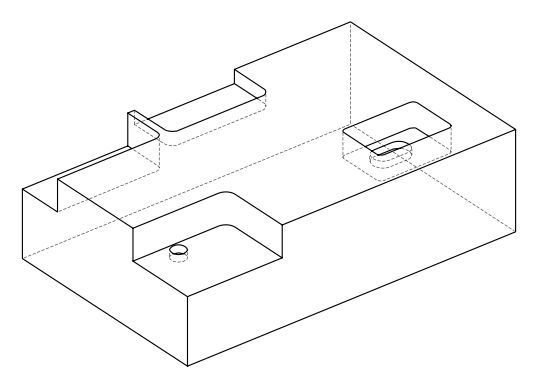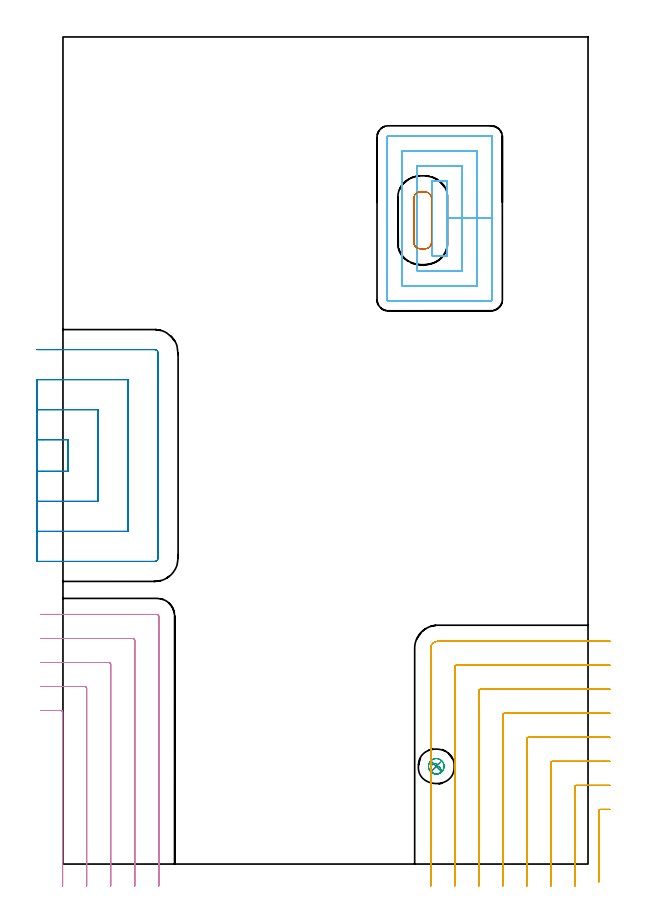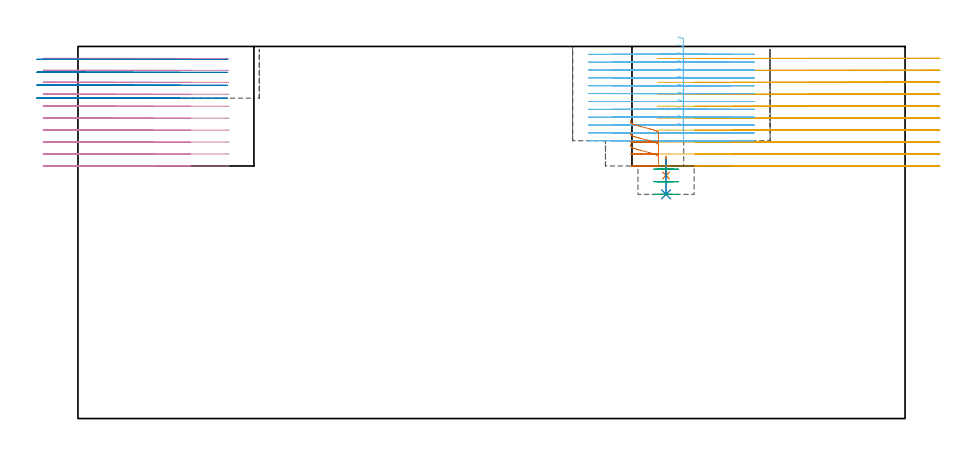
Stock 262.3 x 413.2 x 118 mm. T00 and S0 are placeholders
(PLAN: 8 operations, 6 tool changes, 66.4 min)
(1 SPOT_DRILL | STEP1POCKET | NXT0321_9005460120000 | 0.06 min | 4455 mm3)
(2 DRILL_BLIND_HOLE_INTO_CENTER | STEP1POCKET | NXT0301_128 | 0.05 min | 710 mm3)
(3 MILL_ROUGH_BLIND_HOLE_CONTOUR | STEP1POCKET | NXT0201_013 | Spiral | 0.52 min | 5286 mm3)
(4 MILL_CORNER_NOTCH_RECTANGULAR | CORNER_NOTCH_RECTANGULAR | NXT0201_012 | Follow Part, ap 4, ae 75% | 16.1 min | 280042 mm3)
(5 MILL_CORNER_NOTCH_RECTANGULAR_1 | CORNER_NOTCH_RECTANGULAR_1 | NXT0201_012 | Follow Part, ap 4, ae 75% | 22.56 min | 382281 mm3)
(6 MILL_RECTANGULAR_POCKET | POCKET_RECTANGULAR_STRAIGHT | NXT0201_013 | Follow Part, ap 2.5, ae 75% | 18.88 min | 172154 mm3)
(7 MILL_RECTANGULAR_POCKET_1 | POCKET_RECTANGULAR_STRAIGHT_1 | NXT0201_012 | Follow Part, ap 4, ae 75% | 0.75 min | 7923 mm3)
(8 MILL_SLOT | SLOT_PARTIAL_RECTANGULAR | UGT0201_094 | Follow Part, ap 5, ae 75% | 7.5 min | 117698 mm3)
(TOOL NXT0321_9005460120000 | NC Spot Drill, 142deg, 12mm, Carbide, Uncoated | D12 PA142 FL30 Z2)
(TOOL NXT0301_128 | Carbide Drill 12mm [861.1-1200-036A1-GP GC34] | D12 PA150 FL37.4 Z2)
(TOOL NXT0201_013 | ENDMILL 10mm | D10 FL30 Z4)
(TOOL NXT0201_012 | ENDMILL 16mm [2P460-1600-NA 1630] | D16 FL38 Z6)
(TOOL UGT0201_094 | End mill 20 mm | D20 FL38 Z4)
(OP 1 SPOT_DRILL)
G17 G21 G94 G90
T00 M6
G54
G17 G0 G90 X186.5 Y48.8 S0 M3
G43 Z128. H0
G94 G81 G98 Z77.1 F250. R83.1
G80
M5
M2
(OP 2 DRILL_BLIND_HOLE_INTO_CENTER)
G17 G21 G94 G90
T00 M6
G54
G17 G0 G90 X186.5 Y48.8 S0 M3
G43 Z128. H1
G94 G81 G98 Z71.1 F250. R82.1
G80
M5
M2
(OP 3 MILL_ROUGH_BLIND_HOLE_CONTOUR)
G17 G21 G94 G90
T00 M6
G54
G17 G0 G90 X186.5 Y48.8 S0 M3
G43 Z128. H0
Z79.1
G94 G3 X186.88 Y49.855 R0.596 F250.
X184.998 Y50.043 R1.696
X183.859 Y46.741 R2.571
X187.231 Y44.969 R3.058
X190.331 Y49.531 R3.9
X187.231 Y44.969 R-3.9
X188.781 Y47.25 R1.95
X186.5 Y48.8 R1.95
G0 Z75.1
G3 X186.88 Y49.855 R0.596
X184.998 Y50.043 R1.696
X183.859 Y46.741 R2.571
X187.231 Y44.969 R3.058
X190.331 Y49.531 R3.9
X187.231 Y44.969 R-3.9
X188.781 Y47.25 R1.95
X186.5 Y48.8 R1.95
G0 Z71.1
G3 X186.88 Y49.855 R0.596
X184.998 Y50.043 R1.696
X183.859 Y46.741 R2.571
X187.231 Y44.969 R3.058
X190.331 Y49.531 R3.9
X187.231 Y44.969 R-3.9
X188.781 Y47.25 R1.95
X186.5 Y48.8 R1.95
G0 Z128.
M5
M2
(OP 4 MILL_CORNER_NOTCH_RECTANGULAR)
G17 G21 G94 G90
T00 M6
G54
G17 G0 G90 X-0.2 Y-10.998 S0 M3
G43 Z128. H1
Z114.21
G94 G1 Y-7.998 F250.
Y75.905 F500.
G3 X-0.995 Y76.7 R0.8
G1 X-8.
X-11. F250.
G0 Z128.
X11.8 Y-11.
Z114.21
G1 Y-8.
Y87.905 F500.
G3 X11.005 Y88.7 R0.8
G1 X-8.
X-11. F250.
G0 Z128.
X23.8 Y-11.
Z114.21
G1 Y-8.
Y99.905 F500.
G3 X23.005 Y100.7 R0.8
G1 X-8.
X-11. F250.
G0 Z128.
X35.8 Y-11.
Z114.21
G1 Y-8.
Y111.904 F500.
G3 X35.004 Y112.7 R0.8
G1 X-8.
X-11. F250.
G0 Z128.
X47.8 Y-11.
Z114.21
G1 Y-8.
Y123.904 F500.
G3 X47.004 Y124.7 R0.8
G1 X-8.
X-11. F250.
G0 Z128.
X-0.2 Y-10.998
Z110.42
G1 Y-7.998
Y75.905 F500.
G3 X-0.995 Y76.7 R0.8
G1 X-8.
X-11. F250.
G0 Z128.
X11.8 Y-11.
Z110.42
G1 Y-8.
Y87.905 F500.
G3 X11.005 Y88.7 R0.8
G1 X-8.
X-11. F250.
G0 Z128.
X23.8 Y-11.
Z110.42
G1 Y-8.
Y99.905 F500.
G3 X23.005 Y100.7 R0.8
G1 X-8.
X-11. F250.
G0 Z128.
X35.8 Y-11.
Z110.42
G1 Y-8.
Y111.904 F500.
G3 X35.004 Y112.7 R0.8
G1 X-8.
X-11. F250.
G0 Z128.
X47.8 Y-11.
Z110.42
G1 Y-8.
Y123.904 F500.
G3 X47.004 Y124.7 R0.8
G1 X-8.
X-11. F250.
G0 Z128.
X-0.2 Y-10.998
Z106.63
G1 Y-7.998
Y75.905 F500.
G3 X-0.995 Y76.7 R0.8
G1 X-8.
X-11. F250.
G0 Z128.
X11.8 Y-11.
Z106.63
G1 Y-8.
Y87.905 F500.
G3 X11.005 Y88.7 R0.8
G1 X-8.
X-11. F250.
G0 Z128.
X23.8 Y-11.
Z106.63
G1 Y-8.
Y99.905 F500.
G3 X23.005 Y100.7 R0.8
G1 X-8.
X-11. F250.
G0 Z128.
X35.8 Y-11.
Z106.63
G1 Y-8.
Y111.904 F500.
G3 X35.004 Y112.7 R0.8
G1 X-8.
X-11. F250.
G0 Z128.
X47.8 Y-11.
Z106.63
G1 Y-8.
Y123.904 F500.
G3 X47.004 Y124.7 R0.8
G1 X-8.
X-11. F250.
G0 Z128.
X-0.2 Y-10.998
Z102.84
G1 Y-7.998
Y75.905 F500.
G3 X-0.995 Y76.7 R0.8
G1 X-8.
X-11. F250.
G0 Z128.
X11.8 Y-11.
Z102.84
G1 Y-8.
Y87.905 F500.
G3 X11.005 Y88.7 R0.8
G1 X-8.
X-11. F250.
G0 Z128.
X23.8 Y-11.
Z102.84
G1 Y-8.
Y99.905 F500.
G3 X23.005 Y100.7 R0.8
G1 X-8.
X-11. F250.
G0 Z128.
X35.8 Y-11.
Z102.84
G1 Y-8.
Y111.904 F500.
G3 X35.004 Y112.7 R0.8
G1 X-8.
X-11. F250.
G0 Z128.
X47.8 Y-11.
Z102.84
G1 Y-8.
Y123.904 F500.
G3 X47.004 Y124.7 R0.8
G1 X-8.
X-11. F250.
G0 Z128.
X-0.2 Y-10.998
Z99.05
G1 Y-7.998
Y75.905 F500.
G3 X-0.995 Y76.7 R0.8
G1 X-8.
X-11. F250.
G0 Z128.
X11.8 Y-11.
Z99.05
G1 Y-8.
Y87.905 F500.
G3 X11.005 Y88.7 R0.8
G1 X-8.
X-11. F250.
G0 Z128.
X23.8 Y-11.
Z99.05
G1 Y-8.
Y99.905 F500.
G3 X23.005 Y100.7 R0.8
G1 X-8.
X-11. F250.
G0 Z128.
X35.8 Y-11.
Z99.05
G1 Y-8.
Y111.904 F500.
G3 X35.004 Y112.7 R0.8
G1 X-8.
X-11. F250.
G0 Z128.
X47.8 Y-11.
Z99.05
G1 Y-8.
Y123.904 F500.
G3 X47.004 Y124.7 R0.8
G1 X-8.
X-11. F250.
G0 Z128.
X-0.2 Y-10.998
Z95.26
G1 Y-7.998
Y75.905 F500.
G3 X-0.995 Y76.7 R0.8
G1 X-8.
X-11. F250.
G0 Z128.
X11.8 Y-11.
Z95.26
G1 Y-8.
Y87.905 F500.
G3 X11.005 Y88.7 R0.8
G1 X-8.
X-11. F250.
G0 Z128.
X23.8 Y-11.
Z95.26
G1 Y-8.
Y99.905 F500.
G3 X23.005 Y100.7 R0.8
G1 X-8.
X-11. F250.
G0 Z128.
X35.8 Y-11.
Z95.26
G1 Y-8.
Y111.904 F500.
G3 X35.004 Y112.7 R0.8
G1 X-8.
X-11. F250.
G0 Z128.
X47.8 Y-11.
Z95.26
G1 Y-8.
Y123.904 F500.
G3 X47.004 Y124.7 R0.8
G1 X-8.
X-11. F250.
G0 Z128.
X-0.2 Y-10.998
Z91.47
G1 Y-7.998
Y75.905 F500.
G3 X-0.995 Y76.7 R0.8
G1 X-8.
X-11. F250.
G0 Z128.
X11.8 Y-11.
Z91.47
G1 Y-8.
Y87.905 F500.
G3 X11.005 Y88.7 R0.8
G1 X-8.
X-11. F250.
G0 Z128.
X23.8 Y-11.
Z91.47
G1 Y-8.
Y99.905 F500.
G3 X23.005 Y100.7 R0.8
G1 X-8.
X-11. F250.
G0 Z128.
X35.8 Y-11.
Z91.47
G1 Y-8.
Y111.904 F500.
G3 X35.004 Y112.7 R0.8
G1 X-8.
X-11. F250.
G0 Z128.
X47.8 Y-11.
Z91.47
G1 Y-8.
Y123.904 F500.
G3 X47.004 Y124.7 R0.8
G1 X-8.
X-11. F250.
G0 Z128.
X-0.2 Y-10.998
Z87.68
G1 Y-7.998
Y75.905 F500.
G3 X-0.995 Y76.7 R0.8
G1 X-8.
X-11. F250.
G0 Z128.
X11.8 Y-11.
Z87.68
G1 Y-8.
Y87.905 F500.
G3 X11.005 Y88.7 R0.8
G1 X-8.
X-11. F250.
G0 Z128.
X23.8 Y-11.
Z87.68
G1 Y-8.
Y99.905 F500.
G3 X23.005 Y100.7 R0.8
G1 X-8.
X-11. F250.
G0 Z128.
X35.8 Y-11.
Z87.68
G1 Y-8.
Y111.904 F500.
G3 X35.004 Y112.7 R0.8
G1 X-8.
X-11. F250.
G0 Z128.
X47.8 Y-11.
Z87.68
G1 Y-8.
Y123.904 F500.
G3 X47.004 Y124.7 R0.8
G1 X-8.
X-11. F250.
G0 Z128.
X-0.2 Y-10.998
Z83.89
G1 Y-7.998
Y75.905 F500.
G3 X-0.995 Y76.7 R0.8
G1 X-8.
X-11. F250.
G0 Z128.
X11.8 Y-11.
Z83.89
G1 Y-8.
Y87.905 F500.
G3 X11.005 Y88.7 R0.8
G1 X-8.
X-11. F250.
G0 Z128.
X23.8 Y-11.
Z83.89
G1 Y-8.
Y99.905 F500.
G3 X23.005 Y100.7 R0.8
G1 X-8.
X-11. F250.
G0 Z128.
X35.8 Y-11.
Z83.89
G1 Y-8.
Y111.904 F500.
G3 X35.004 Y112.7 R0.8
G1 X-8.
X-11. F250.
G0 Z128.
X47.8 Y-11.
Z83.89
G1 Y-8.
Y123.904 F500.
G3 X47.004 Y124.7 R0.8
G1 X-8.
X-11. F250.
G0 Z128.
X-0.2 Y-10.998
Z80.1
G1 Y-7.998
Y75.905 F500.
G3 X-0.995 Y76.7 R0.8
G1 X-8.
X-11. F250.
G0 Z128.
X11.8 Y-11.
Z80.1
G1 Y-8.
Y87.905 F500.
G3 X11.005 Y88.7 R0.8
G1 X-8.
X-11. F250.
G0 Z128.
X23.8 Y-11.
Z80.1
G1 Y-8.
Y99.905 F500.
G3 X23.005 Y100.7 R0.8
G1 X-8.
X-11. F250.
G0 Z128.
X35.8 Y-11.
Z80.1
G1 Y-8.
Y111.904 F500.
G3 X35.004 Y112.7 R0.8
G1 X-8.
X-11. F250.
G0 Z128.
X47.8 Y-11.
Z80.1
G1 Y-8.
Y123.904 F500.
G3 X47.004 Y124.7 R0.8
G1 X-8.
X-11. F250.
G0 Z128.
M5
M2
(OP 5 MILL_CORNER_NOTCH_RECTANGULAR_1)
G17 G21 G94 G90
T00 M6
G54
G17 G0 G90 X273.3 Y27.3 S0 M3
G43 Z128. H1
Z114.21
G94 G1 X270.3 F250.
X268.494 F500.
G3 X267.7 Y26.506 R0.8
G1 Y-5.903
Y-8.903 F250.
G0 Z128.
X273.3 Y39.3
Z114.21
G1 X270.3
X256.494 F500.
G3 X255.7 Y38.506 R0.8
G1 Y-8.
Y-11. F250.
G0 Z128.
X273.3 Y51.3
Z114.21
G1 X270.3
X244.494 F500.
G3 X243.7 Y50.506 R0.8
G1 Y-8.
Y-11. F250.
G0 Z128.
X273.3 Y63.3
Z114.21
G1 X270.3
X232.495 F500.
G3 X231.7 Y62.505 R0.8
G1 Y-8.
Y-11. F250.
G0 Z128.
X273.3 Y75.3
Z114.21
G1 X270.3
X220.495 F500.
G3 X219.7 Y74.505 R0.8
G1 Y-8.
Y-11. F250.
G0 Z128.
X273.3 Y87.3
Z114.21
G1 X270.3
X208.495 F500.
G3 X207.7 Y86.505 R0.8
G1 Y-8.
Y-11. F250.
G0 Z128.
X273.3 Y99.3
Z114.21
G1 X270.3
X196.496 F500.
G3 X195.7 Y98.504 R0.8
G1 Y-8.
Y-11. F250.
G0 Z128.
X273.3 Y111.3
Z114.21
G1 X270.3
X187.3 F500.
G3 X183.7 Y107.7 R3.6
G1 Y-8.
Y-11. F250.
G0 Z128.
X273.3 Y27.3
Z110.42
G1 X270.3
X268.494 F500.
G3 X267.7 Y26.506 R0.8
G1 Y-5.903
Y-8.903 F250.
G0 Z128.
X273.3 Y39.3
Z110.42
G1 X270.3
X256.494 F500.
G3 X255.7 Y38.506 R0.8
G1 Y-8.
Y-11. F250.
G0 Z128.
X273.3 Y51.3
Z110.42
G1 X270.3
X244.494 F500.
G3 X243.7 Y50.506 R0.8
G1 Y-8.
Y-11. F250.
G0 Z128.
X273.3 Y63.3
Z110.42
G1 X270.3
X232.495 F500.
G3 X231.7 Y62.505 R0.8
G1 Y-8.
Y-11. F250.
G0 Z128.
X273.3 Y75.3
Z110.42
G1 X270.3
X220.495 F500.
G3 X219.7 Y74.505 R0.8
G1 Y-8.
Y-11. F250.
G0 Z128.
X273.3 Y87.3
Z110.42
G1 X270.3
X208.495 F500.
G3 X207.7 Y86.505 R0.8
G1 Y-8.
Y-11. F250.
G0 Z128.
X273.3 Y99.3
Z110.42
G1 X270.3
X196.496 F500.
G3 X195.7 Y98.504 R0.8
G1 Y-8.
Y-11. F250.
G0 Z128.
X273.3 Y111.3
Z110.42
G1 X270.3
X187.3 F500.
G3 X183.7 Y107.7 R3.6
G1 Y-8.
Y-11. F250.
G0 Z128.
X273.3 Y27.3
Z106.63
G1 X270.3
X268.494 F500.
G3 X267.7 Y26.506 R0.8
G1 Y-5.903
Y-8.903 F250.
G0 Z128.
X273.3 Y39.3
Z106.63
G1 X270.3
X256.494 F500.
G3 X255.7 Y38.506 R0.8
G1 Y-8.
Y-11. F250.
G0 Z128.
X273.3 Y51.3
Z106.63
G1 X270.3
X244.494 F500.
G3 X243.7 Y50.506 R0.8
G1 Y-8.
Y-11. F250.
G0 Z128.
X273.3 Y63.3
Z106.63
G1 X270.3
X232.495 F500.
G3 X231.7 Y62.505 R0.8
G1 Y-8.
Y-11. F250.
G0 Z128.
X273.3 Y75.3
Z106.63
G1 X270.3
X220.495 F500.
G3 X219.7 Y74.505 R0.8
G1 Y-8.
Y-11. F250.
G0 Z128.
X273.3 Y87.3
Z106.63
G1 X270.3
X208.495 F500.
G3 X207.7 Y86.505 R0.8
G1 Y-8.
Y-11. F250.
G0 Z128.
X273.3 Y99.3
Z106.63
G1 X270.3
X196.496 F500.
G3 X195.7 Y98.504 R0.8
G1 Y-8.
Y-11. F250.
G0 Z128.
X273.3 Y111.3
Z106.63
G1 X270.3
X187.3 F500.
G3 X183.7 Y107.7 R3.6
G1 Y-8.
Y-11. F250.
G0 Z128.
X273.3 Y27.3
Z102.84
G1 X270.3
X268.494 F500.
G3 X267.7 Y26.506 R0.8
G1 Y-5.903
Y-8.903 F250.
G0 Z128.
X273.3 Y39.3
Z102.84
G1 X270.3
X256.494 F500.
G3 X255.7 Y38.506 R0.8
G1 Y-8.
Y-11. F250.
G0 Z128.
X273.3 Y51.3
Z102.84
G1 X270.3
X244.494 F500.
G3 X243.7 Y50.506 R0.8
G1 Y-8.
Y-11. F250.
G0 Z128.
X273.3 Y63.3
Z102.84
G1 X270.3
X232.495 F500.
G3 X231.7 Y62.505 R0.8
G1 Y-8.
Y-11. F250.
G0 Z128.
X273.3 Y75.3
Z102.84
G1 X270.3
X220.495 F500.
G3 X219.7 Y74.505 R0.8
G1 Y-8.
Y-11. F250.
G0 Z128.
X273.3 Y87.3
Z102.84
G1 X270.3
X208.495 F500.
G3 X207.7 Y86.505 R0.8
G1 Y-8.
Y-11. F250.
G0 Z128.
X273.3 Y99.3
Z102.84
G1 X270.3
X196.496 F500.
G3 X195.7 Y98.504 R0.8
G1 Y-8.
Y-11. F250.
G0 Z128.
X273.3 Y111.3
Z102.84
G1 X270.3
X187.3 F500.
G3 X183.7 Y107.7 R3.6
G1 Y-8.
Y-11. F250.
G0 Z128.
X273.3 Y27.3
Z99.05
G1 X270.3
X268.494 F500.
G3 X267.7 Y26.506 R0.8
G1 Y-5.903
Y-8.903 F250.
G0 Z128.
X273.3 Y39.3
Z99.05
G1 X270.3
X256.494 F500.
G3 X255.7 Y38.506 R0.8
G1 Y-8.
Y-11. F250.
G0 Z128.
X273.3 Y51.3
Z99.05
G1 X270.3
X244.494 F500.
G3 X243.7 Y50.506 R0.8
G1 Y-8.
Y-11. F250.
G0 Z128.
X273.3 Y63.3
Z99.05
G1 X270.3
X232.495 F500.
G3 X231.7 Y62.505 R0.8
G1 Y-8.
Y-11. F250.
G0 Z128.
X273.3 Y75.3
Z99.05
G1 X270.3
X220.495 F500.
G3 X219.7 Y74.505 R0.8
G1 Y-8.
Y-11. F250.
G0 Z128.
X273.3 Y87.3
Z99.05
G1 X270.3
X208.495 F500.
G3 X207.7 Y86.505 R0.8
G1 Y-8.
Y-11. F250.
G0 Z128.
X273.3 Y99.3
Z99.05
G1 X270.3
X196.496 F500.
G3 X195.7 Y98.504 R0.8
G1 Y-8.
Y-11. F250.
G0 Z128.
X273.3 Y111.3
Z99.05
G1 X270.3
X187.3 F500.
G3 X183.7 Y107.7 R3.6
G1 Y-8.
Y-11. F250.
G0 Z128.
X273.3 Y27.3
Z95.26
G1 X270.3
X268.494 F500.
G3 X267.7 Y26.506 R0.8
G1 Y-5.903
Y-8.903 F250.
G0 Z128.
X273.3 Y39.3
Z95.26
G1 X270.3
X256.494 F500.
G3 X255.7 Y38.506 R0.8
G1 Y-8.
Y-11. F250.
G0 Z128.
X273.3 Y51.3
Z95.26
G1 X270.3
X244.494 F500.
G3 X243.7 Y50.506 R0.8
G1 Y-8.
Y-11. F250.
G0 Z128.
X273.3 Y63.3
Z95.26
G1 X270.3
X232.495 F500.
G3 X231.7 Y62.505 R0.8
G1 Y-8.
Y-11. F250.
G0 Z128.
X273.3 Y75.3
Z95.26
G1 X270.3
X220.495 F500.
G3 X219.7 Y74.505 R0.8
G1 Y-8.
Y-11. F250.
G0 Z128.
X273.3 Y87.3
Z95.26
G1 X270.3
X208.495 F500.
G3 X207.7 Y86.505 R0.8
G1 Y-8.
Y-11. F250.
G0 Z128.
X273.3 Y99.3
Z95.26
G1 X270.3
X196.496 F500.
G3 X195.7 Y98.504 R0.8
G1 Y-8.
Y-11. F250.
G0 Z128.
X273.3 Y111.3
Z95.26
G1 X270.3
X187.3 F500.
G3 X183.7 Y107.7 R3.6
G1 Y-8.
Y-11. F250.
G0 Z128.
X273.3 Y27.3
Z91.47
G1 X270.3
X268.494 F500.
G3 X267.7 Y26.506 R0.8
G1 Y-5.903
Y-8.903 F250.
G0 Z128.
X273.3 Y39.3
Z91.47
G1 X270.3
X256.494 F500.
G3 X255.7 Y38.506 R0.8
G1 Y-8.
Y-11. F250.
G0 Z128.
X273.3 Y51.3
Z91.47
G1 X270.3
X244.494 F500.
G3 X243.7 Y50.506 R0.8
G1 Y-8.
Y-11. F250.
G0 Z128.
X273.3 Y63.3
Z91.47
G1 X270.3
X232.495 F500.
G3 X231.7 Y62.505 R0.8
G1 Y-8.
Y-11. F250.
G0 Z128.
X273.3 Y75.3
Z91.47
G1 X270.3
X220.495 F500.
G3 X219.7 Y74.505 R0.8
G1 Y-8.
Y-11. F250.
G0 Z128.
X273.3 Y87.3
Z91.47
G1 X270.3
X208.495 F500.
G3 X207.7 Y86.505 R0.8
G1 Y-8.
Y-11. F250.
G0 Z128.
X273.3 Y99.3
Z91.47
G1 X270.3
X196.496 F500.
G3 X195.7 Y98.504 R0.8
G1 Y-8.
Y-11. F250.
G0 Z128.
X273.3 Y111.3
Z91.47
G1 X270.3
X187.3 F500.
G3 X183.7 Y107.7 R3.6
G1 Y-8.
Y-11. F250.
G0 Z128.
X273.3 Y27.3
Z87.68
G1 X270.3
X268.494 F500.
G3 X267.7 Y26.506 R0.8
G1 Y-5.903
Y-8.903 F250.
G0 Z128.
X273.3 Y39.3
Z87.68
G1 X270.3
X256.494 F500.
G3 X255.7 Y38.506 R0.8
G1 Y-8.
Y-11. F250.
G0 Z128.
X273.3 Y51.3
Z87.68
G1 X270.3
X244.494 F500.
G3 X243.7 Y50.506 R0.8
G1 Y-8.
Y-11. F250.
G0 Z128.
X273.3 Y63.3
Z87.68
G1 X270.3
X232.495 F500.
G3 X231.7 Y62.505 R0.8
G1 Y-8.
Y-11. F250.
G0 Z128.
X273.3 Y75.3
Z87.68
G1 X270.3
X220.495 F500.
G3 X219.7 Y74.505 R0.8
G1 Y-8.
Y-11. F250.
G0 Z128.
X273.3 Y87.3
Z87.68
G1 X270.3
X208.495 F500.
G3 X207.7 Y86.505 R0.8
G1 Y-8.
Y-11. F250.
G0 Z128.
X273.3 Y99.3
Z87.68
G1 X270.3
X196.496 F500.
G3 X195.7 Y98.504 R0.8
G1 Y-8.
Y-11. F250.
G0 Z128.
X273.3 Y111.3
Z87.68
G1 X270.3
X187.3 F500.
G3 X183.7 Y107.7 R3.6
G1 Y-8.
Y-11. F250.
G0 Z128.
X273.3 Y27.3
Z83.89
G1 X270.3
X268.494 F500.
G3 X267.7 Y26.506 R0.8
G1 Y-5.903
Y-8.903 F250.
G0 Z128.
X273.3 Y39.3
Z83.89
G1 X270.3
X256.494 F500.
G3 X255.7 Y38.506 R0.8
G1 Y-8.
Y-11. F250.
G0 Z128.
X273.3 Y51.3
Z83.89
G1 X270.3
X244.494 F500.
G3 X243.7 Y50.506 R0.8
G1 Y-8.
Y-11. F250.
G0 Z128.
X273.3 Y63.3
Z83.89
G1 X270.3
X232.495 F500.
G3 X231.7 Y62.505 R0.8
G1 Y-8.
Y-11. F250.
G0 Z128.
X273.3 Y75.3
Z83.89
G1 X270.3
X220.495 F500.
G3 X219.7 Y74.505 R0.8
G1 Y-8.
Y-11. F250.
G0 Z128.
X273.3 Y87.3
Z83.89
G1 X270.3
X208.495 F500.
G3 X207.7 Y86.505 R0.8
G1 Y-8.
Y-11. F250.
G0 Z128.
X273.3 Y99.3
Z83.89
G1 X270.3
X196.496 F500.
G3 X195.7 Y98.504 R0.8
G1 Y-8.
Y-11. F250.
G0 Z128.
X273.3 Y111.3
Z83.89
G1 X270.3
X187.3 F500.
G3 X183.7 Y107.7 R3.6
G1 Y-8.
Y-11. F250.
G0 Z128.
X273.3 Y27.3
Z80.1
G1 X270.3
X268.494 F500.
G3 X267.7 Y26.506 R0.8
G1 Y-5.903
Y-8.903 F250.
G0 Z128.
X273.3 Y39.3
Z80.1
G1 X270.3
X256.494 F500.
G3 X255.7 Y38.506 R0.8
G1 Y-8.
Y-11. F250.
G0 Z128.
X273.3 Y51.3
Z80.1
G1 X270.3
X244.494 F500.
G3 X243.7 Y50.506 R0.8
G1 Y-8.
Y-11. F250.
G0 Z128.
X273.3 Y63.3
Z80.1
G1 X270.3
X232.495 F500.
G3 X231.7 Y62.505 R0.8
G1 Y-8.
Y-11. F250.
G0 Z128.
X273.3 Y75.3
Z80.1
G1 X270.3
X220.495 F500.
G3 X219.7 Y74.505 R0.8
G1 Y-8.
Y-11. F250.
G0 Z128.
X273.3 Y87.3
Z80.1
G1 X270.3
X208.495 F500.
G3 X207.7 Y86.505 R0.8
G1 Y-8.
Y-11. F250.
G0 Z128.
X273.3 Y99.3
Z80.1
G1 X270.3
X196.496 F500.
G3 X195.7 Y98.504 R0.8
G1 Y-8.
Y-11. F250.
G0 Z128.
X273.3 Y111.3
Z80.1
G1 X270.3
X187.3 F500.
G3 X183.7 Y107.7 R3.6
G1 Y-8.
Y-11. F250.
G0 Z128.
M5
M2
(OP 6 MILL_RECTANGULAR_POCKET)
G17 G21 G94 G90
T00 M6
G54
G17 G0 G90 X190.205 Y303.9 S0 M3
G43 Z128. H0
Z121.
G94 G1 X192. Z120.519 F250.
Y322.6 Z115.508
Y341.3 F500.
X184.4
Y303.9
X192.
Y322.6
X199.5
Y348.8
X176.9
Y296.4
X199.5
Y322.6
X207.
Y356.3
X169.4
Y288.9
X207.
Y322.6
X214.5
Y363.2
G3 X213.9 Y363.8 R0.6
G1 X162.5
G3 X161.9 Y363.2 R0.6
G1 Y282.
G3 X162.5 Y281.4 R0.6
G1 X213.9
G3 X214.5 Y282. R0.6
G1 Y322.6
Y323.6
G0 X190.205 Y303.9 Z118.508
G1 X192. Z118.027 F250.
Y322.6 Z113.017
Y341.3 F500.
X184.4
Y303.9
X192.
Y322.6
X199.5
Y348.8
X176.9
Y296.4
X199.5
Y322.6
X207.
Y356.3
X169.4
Y288.9
X207.
Y322.6
X214.5
Y363.2
G3 X213.9 Y363.8 R0.6
G1 X162.5
G3 X161.9 Y363.2 R0.6
G1 Y282.
G3 X162.5 Y281.4 R0.6
G1 X213.9
G3 X214.5 Y282. R0.6
G1 Y322.6
Y323.6
G0 X190.205 Y303.9 Z116.017
G1 X192. Z115.536 F250.
Y322.6 Z110.525
Y341.3 F500.
X184.4
Y303.9
X192.
Y322.6
X199.5
Y348.8
X176.9
Y296.4
X199.5
Y322.6
X207.
Y356.3
X169.4
Y288.9
X207.
Y322.6
X214.5
Y363.2
G3 X213.9 Y363.8 R0.6
G1 X162.5
G3 X161.9 Y363.2 R0.6
G1 Y282.
G3 X162.5 Y281.4 R0.6
G1 X213.9
G3 X214.5 Y282. R0.6
G1 Y322.6
Y323.6
G0 X190.205 Y303.9 Z113.525
G1 X192. Z113.044 F250.
Y322.6 Z108.033
Y341.3 F500.
X184.4
Y303.9
X192.
Y322.6
X199.5
Y348.8
X176.9
Y296.4
X199.5
Y322.6
X207.
Y356.3
X169.4
Y288.9
X207.
Y322.6
X214.5
Y363.2
G3 X213.9 Y363.8 R0.6
G1 X162.5
G3 X161.9 Y363.2 R0.6
G1 Y282.
G3 X162.5 Y281.4 R0.6
G1 X213.9
G3 X214.5 Y282. R0.6
G1 Y322.6
Y323.6
G0 X190.205 Y303.9 Z111.033
G1 X192. Z110.552 F250.
Y322.6 Z105.542
Y341.3 F500.
X184.4
Y303.9
X192.
Y322.6
X199.5
Y348.8
X176.9
Y296.4
X199.5
Y322.6
X207.
Y356.3
X169.4
Y288.9
X207.
Y322.6
X214.5
Y363.2
G3 X213.9 Y363.8 R0.6
G1 X162.5
G3 X161.9 Y363.2 R0.6
G1 Y282.
G3 X162.5 Y281.4 R0.6
G1 X213.9
G3 X214.5 Y282. R0.6
G1 Y322.6
Y323.6
G0 X190.205 Y303.9 Z108.542
G1 X192. Z108.061 F250.
Y322.6 Z103.05
Y341.3 F500.
X184.4
Y303.9
X192.
Y322.6
X199.5
Y348.8
X176.9
Y296.4
X199.5
Y322.6
X207.
Y356.3
X169.4
Y288.9
X207.
Y322.6
X214.5
Y363.2
G3 X213.9 Y363.8 R0.6
G1 X162.5
G3 X161.9 Y363.2 R0.6
G1 Y282.
G3 X162.5 Y281.4 R0.6
G1 X213.9
G3 X214.5 Y282. R0.6
G1 Y322.6
Y323.6
G0 X190.205 Y303.9 Z106.05
G1 X192. Z105.569 F250.
Y322.6 Z100.558
Y341.3 F500.
X184.4
Y303.9
X192.
Y322.6
X199.5
Y348.8
X176.9
Y296.4
X199.5
Y322.6
X207.
Y356.3
X169.4
Y288.9
X207.
Y322.6
X214.5
Y363.2
G3 X213.9 Y363.8 R0.6
G1 X162.5
G3 X161.9 Y363.2 R0.6
G1 Y282.
G3 X162.5 Y281.4 R0.6
G1 X213.9
G3 X214.5 Y282. R0.6
G1 Y322.6
Y323.6
G0 X190.205 Y303.9 Z103.558
G1 X192. Z103.077 F250.
Y322.6 Z98.067
Y341.3 F500.
X184.4
Y303.9
X192.
Y322.6
X199.5
Y348.8
X176.9
Y296.4
X199.5
Y322.6
X207.
Y356.3
X169.4
Y288.9
X207.
Y322.6
X214.5
Y363.2
G3 X213.9 Y363.8 R0.6
G1 X162.5
G3 X161.9 Y363.2 R0.6
G1 Y282.
G3 X162.5 Y281.4 R0.6
G1 X213.9
G3 X214.5 Y282. R0.6
G1 Y322.6
Y323.6
G0 X190.205 Y303.9 Z101.067
G1 X192. Z100.586 F250.
Y322.6 Z95.575
Y341.3 F500.
X184.4
Y303.9
X192.
Y322.6
X199.5
Y348.8
X176.9
Y296.4
X199.5
Y322.6
X207.
Y356.3
X169.4
Y288.9
X207.
Y322.6
X214.5
Y363.2
G3 X213.9 Y363.8 R0.6
G1 X162.5
G3 X161.9 Y363.2 R0.6
G1 Y282.
G3 X162.5 Y281.4 R0.6
G1 X213.9
G3 X214.5 Y282. R0.6
G1 Y322.6
Y323.6
G0 X190.205 Y303.9 Z98.575
G1 X192. Z98.094 F250.
Y322.6 Z93.083
Y341.3 F500.
X184.4
Y303.9
X192.
Y322.6
X199.5
Y348.8
X176.9
Y296.4
X199.5
Y322.6
X207.
Y356.3
X169.4
Y288.9
X207.
Y322.6
X214.5
Y363.2
G3 X213.9 Y363.8 R0.6
G1 X162.5
G3 X161.9 Y363.2 R0.6
G1 Y282.
G3 X162.5 Y281.4 R0.6
G1 X213.9
G3 X214.5 Y282. R0.6
G1 Y322.6
Y323.6
G0 X190.205 Y303.9 Z96.083
G1 X192. Z95.602 F250.
Y322.6 Z90.592
Y341.3 F500.
X184.4
Y303.9
X192.
Y322.6
X199.5
Y348.8
X176.9
Y296.4
X199.5
Y322.6
X207.
Y356.3
X169.4
Y288.9
X207.
Y322.6
X214.5
Y363.2
G3 X213.9 Y363.8 R0.6
G1 X162.5
G3 X161.9 Y363.2 R0.6
G1 Y282.
G3 X162.5 Y281.4 R0.6
G1 X213.9
G3 X214.5 Y282. R0.6
G1 Y322.6
Y323.6
G0 X190.205 Y303.9 Z93.592
G1 X192. Z93.111 F250.
Y322.6 Z88.1
Y341.3 F500.
X184.4
Y303.9
X192.
Y322.6
X199.5
Y348.8
X176.9
Y296.4
X199.5
Y322.6
X207.
Y356.3
X169.4
Y288.9
X207.
Y322.6
X214.5
Y363.2
G3 X213.9 Y363.8 R0.6
G1 X162.5
G3 X161.9 Y363.2 R0.6
G1 Y282.
G3 X162.5 Y281.4 R0.6
G1 X213.9
G3 X214.5 Y282. R0.6
G1 Y322.6
Y323.6
G0 Z128.
M5
M2
(OP 7 MILL_RECTANGULAR_POCKET_1)
G17 G21 G94 G90
T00 M6
G54
G17 G0 G90 X175.3 Y312.48 S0 M3
G43 Z128. H1
Z94.47
G94 G1 Y310.6 Z93.966 F250.
Y310.421 Z93.918
X175.36 Y309.958 Z93.793
X175.487 Y309.508 Z93.668
X175.678 Y309.082 Z93.543
X175.928 Y308.687 Z93.417
X176.234 Y308.334 Z93.292
X176.587 Y308.028 Z93.167
X176.982 Y307.778 Z93.042
X177.408 Y307.587 Z92.917
X177.858 Y307.46 Z92.791
X178.321 Y307.4 Z92.666
X181.079 Z91.927
X181.542 Y307.46 Z91.802
X181.992 Y307.587 Z91.677
X182.418 Y307.778 Z91.552
X182.813 Y308.028 Z91.427
X183.166 Y308.334 Z91.301
X183.472 Y308.687 Z91.176
X183.722 Y309.082 Z91.051
X183.913 Y309.508 Z90.926
X184.04 Y309.958 Z90.801
X184.1 Y310.421 Z90.675
Y310.6 Z90.627
Y321.6 Z87.68
Y332.6 F500.
G3 X180.9 Y335.8 R3.2
G1 X178.5
G3 X175.3 Y332.6 R3.2
G1 Y310.6
G3 X178.5 Y307.4 R3.2
G1 X180.9
G3 X184.1 Y310.6 R3.2
G1 Y321.6
Y322.6
G0 X175.3 Y312.48 Z90.68
G1 Y310.6 Z90.176 F250.
Y310.421 Z90.128
X175.36 Y309.958 Z90.003
X175.487 Y309.508 Z89.878
X175.678 Y309.082 Z89.753
X175.928 Y308.687 Z89.627
X176.234 Y308.334 Z89.502
X176.587 Y308.028 Z89.377
X176.982 Y307.778 Z89.252
X177.408 Y307.587 Z89.127
X177.858 Y307.46 Z89.001
X178.321 Y307.4 Z88.876
X181.079 Z88.137
X181.542 Y307.46 Z88.012
X181.992 Y307.587 Z87.887
X182.418 Y307.778 Z87.762
X182.813 Y308.028 Z87.637
X183.166 Y308.334 Z87.511
X183.472 Y308.687 Z87.386
X183.722 Y309.082 Z87.261
X183.913 Y309.508 Z87.136
X184.04 Y309.958 Z87.011
X184.1 Y310.421 Z86.885
Y310.6 Z86.837
Y321.6 Z83.89
Y332.6 F500.
G3 X180.9 Y335.8 R3.2
G1 X178.5
G3 X175.3 Y332.6 R3.2
G1 Y310.6
G3 X178.5 Y307.4 R3.2
G1 X180.9
G3 X184.1 Y310.6 R3.2
G1 Y321.6
Y322.6
G0 X175.3 Y312.48 Z86.89
G1 Y310.6 Z86.386 F250.
Y310.421 Z86.338
X175.36 Y309.958 Z86.213
X175.487 Y309.508 Z86.088
X175.678 Y309.082 Z85.963
X175.928 Y308.687 Z85.837
X176.234 Y308.334 Z85.712
X176.587 Y308.028 Z85.587
X176.982 Y307.778 Z85.462
X177.408 Y307.587 Z85.337
X177.858 Y307.46 Z85.211
X178.321 Y307.4 Z85.086
X181.079 Z84.347
X181.542 Y307.46 Z84.222
X181.992 Y307.587 Z84.097
X182.418 Y307.778 Z83.972
X182.813 Y308.028 Z83.847
X183.166 Y308.334 Z83.721
X183.472 Y308.687 Z83.596
X183.722 Y309.082 Z83.471
X183.913 Y309.508 Z83.346
X184.04 Y309.958 Z83.221
X184.1 Y310.421 Z83.095
Y310.6 Z83.047
Y321.6 Z80.1
Y332.6 F500.
G3 X180.9 Y335.8 R3.2
G1 X178.5
G3 X175.3 Y332.6 R3.2
G1 Y310.6
G3 X178.5 Y307.4 R3.2
G1 X180.9
G3 X184.1 Y310.6 R3.2
G1 Y321.6
Y322.6
G0 Z128.
M5
M2
(OP 8 MILL_SLOT)
G17 G21 G94 G90
T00 M6
G54
G17 G0 G90 X-13. Y196.2 S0 M3
G43 Z128. H0
Z113.9
G94 G1 X-10. F250.
X2.5 F500.
Y212.
X-10.
X-13. F250.
Y181.2
X-10.
X17.5 F500.
Y227.
X-10.
X-13. F250.
Y166.2
X-10.
X32.5 F500.
Y242.
X-10.
X-13. F250.
Y151.2
X-10.
X45.8 F500.
G3 X47.5 Y152.9 R1.7
G1 Y255.3
G3 X45.8 Y257. R1.7
G1 X-10.
X-13. F250.
G0 Y196.2 Z109.8
G1 X-10.
X2.5 F500.
Y212.
X-10.
X-13. F250.
Y181.2
X-10.
X17.5 F500.
Y227.
X-10.
X-13. F250.
Y166.2
X-10.
X32.5 F500.
Y242.
X-10.
X-13. F250.
Y151.2
X-10.
X45.8 F500.
G3 X47.5 Y152.9 R1.7
G1 Y255.3
G3 X45.8 Y257. R1.7
G1 X-10.
X-13. F250.
G0 Y196.2 Z105.7
G1 X-10.
X2.5 F500.
Y212.
X-10.
X-13. F250.
Y181.2
X-10.
X17.5 F500.
Y227.
X-10.
X-13. F250.
Y166.2
X-10.
X32.5 F500.
Y242.
X-10.
X-13. F250.
Y151.2
X-10.
X45.8 F500.
G3 X47.5 Y152.9 R1.7
G1 Y255.3
G3 X45.8 Y257. R1.7
G1 X-10.
X-13. F250.
G0 Y196.2 Z101.6
G1 X-10.
X2.5 F500.
Y212.
X-10.
X-13. F250.
Y181.2
X-10.
X17.5 F500.
Y227.
X-10.
X-13. F250.
Y166.2
X-10.
X32.5 F500.
Y242.
X-10.
X-13. F250.
Y151.2
X-10.
X45.8 F500.
G3 X47.5 Y152.9 R1.7
G1 Y255.3
G3 X45.8 Y257. R1.7
G1 X-10.
X-13. F250.
G0 Z128.
M5
M2
